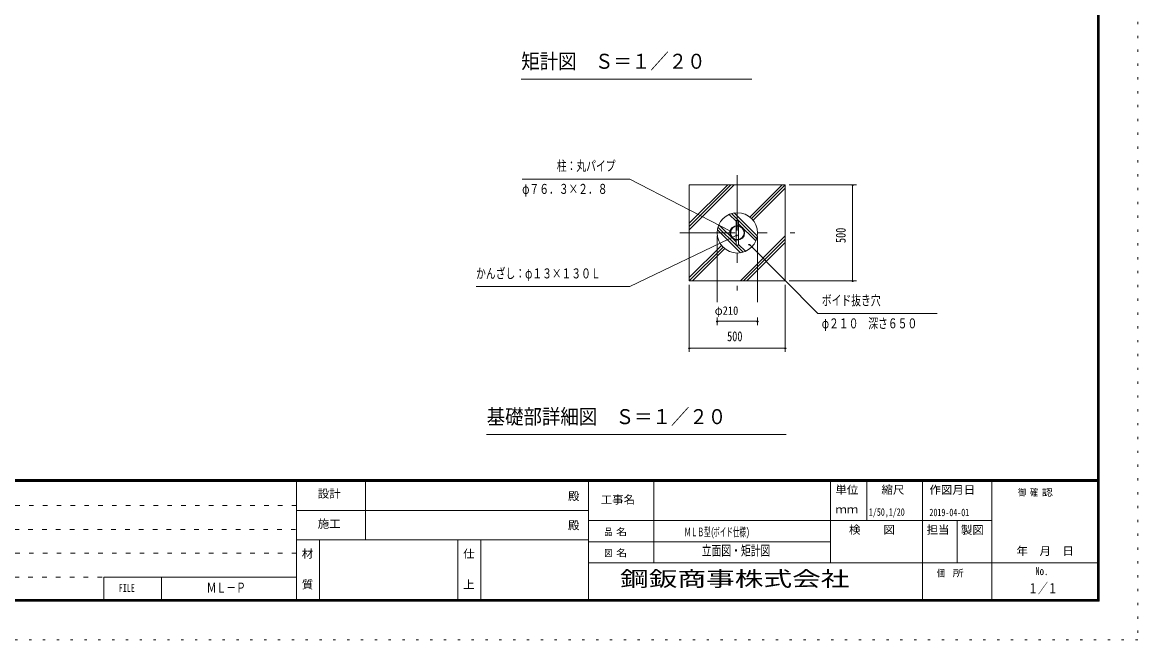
# Model space of a CAD drawing. Units: millimetres, scale not verified, with parts at other scales. Extents: x -23247 to 23257, y -10500 to 10500.
# Drawn here: x 8739 to 23257, y -10500 to -2465 of the extents above; entities that cross this region are included whole.
import ezdxf
from ezdxf.enums import TextEntityAlignment as Align

# ---------------------------------------------------------------- set-up
doc = ezdxf.new("R2010")
doc.units = ezdxf.units.MM
doc.header["$LTSCALE"] = 60
for name, pattern in [('USER1', [3, 1, -2]), ('USER3', [24, 12, -5, 2, -5]), ('USER4', [3, 0.5, -2.5])]:
    doc.linetypes.add(name, pattern=pattern)
doc.layers.add('0-1_0-F1TEXT', color=7, linetype='Continuous')
doc.layers.add('0-E_2-5DIM', color=7, linetype='Continuous')
for name, color, linetype, lineweight in [('0-6_2-02BOLD', 7, 'Continuous', 18), ('0-8_2-22CENTER', 3, 'USER3', 18), ('0-A_2-52DIM', 3, 'Continuous', 18), ('0-B_2-62HATCH', 2, 'Continuous', 18), ('0-C_F-F1PAPER', 5, 'Continuous', 18), ('0-D_F-E_J_ADD', 5, 'USER4', 18)]:
    doc.layers.add(name, color=color, linetype=linetype, lineweight=lineweight)
doc.styles.add('ＭＳ ゴシック', font='')
doc.styles.get('ＭＳ ゴシック').set_extended_font_data('MS Gothic')

msp = doc.modelspace()

# ---------------------------------------------------------------- linework, layer by layer
at = {"layer": '0-6_2-02BOLD'}
for p, q in [((18029.35, -5118.2), (18029.35, -5291.94)), ((18061.85, -5291.94), (18061.85, -5118.2)), ((18029.35, -5299.05), (18029.35, -5367.57))]:
    msp.add_line(p, q, dxfattribs=at)
msp.add_lwpolyline([(17420.6, -5830.07), (18670.6, -5830.07), (18670.6, -4580.07), (17420.6, -4580.07)], close=True, dxfattribs=at)
for points in [[(18061.85, -5111.09), (18061.85, -5042.57), (18029.35, -5042.57), (18029.35, -5111.09)], [(18029.35, -5367.57), (18061.85, -5367.57), (18061.85, -5299.05)]]:
    msp.add_lwpolyline(points, dxfattribs=at)
for radius in [262.5, 95.38, 88.38]:
    msp.add_circle((18045.6, -5205.07), radius, dxfattribs=at)
at = {"layer": '0-8_2-22CENTER'}
for p, q in [((18045.6, -4455.07), (18045.6, -5955.07)), ((17295.6, -5205.07), (18795.6, -5205.07))]:
    msp.add_line(p, q, dxfattribs=at)
at = {"layer": '0-A_2-52DIM'}
for p, q in [((15233.1, -3205.07), (18233.1, -3205.07)), ((18720.6, -4580.07), (19595.6, -4580.07)), ((19555.6, -4580.07), (19535.6, -4580.07)), ((19545.6, -4580.07), (19545.6, -5830.07)), ((17966.06, -5184.85), (17946.06, -5184.85)), ((17783.1, -6106.69), (17783.1, -5245.5)), ((18047.56, -5235.59), (18027.56, -5235.59)), ((18212.37, -5354.98), (18192.37, -5354.98)), ((18308.1, -6106.69), (18308.1, -5245.5)), ((17420.6, -6755.07), (17420.6, -5880.07)), ((18670.6, -5880.07), (18670.6, -6755.07)), ((19595.6, -5830.07), (18720.6, -5830.07)), ((19555.6, -5830.07), (19535.6, -5830.07)), ((17793.1, -6355.07), (17773.1, -6355.07)), ((17783.1, -6305.07), (17783.1, -6405.07)), ((18308.1, -6355.07), (17783.1, -6355.07)), ((18318.1, -6355.07), (18298.1, -6355.07)), ((18308.1, -6305.07), (18308.1, -6405.07)), ((17430.6, -6705.07), (17410.6, -6705.07)), ((18670.6, -6705.07), (17420.6, -6705.07)), ((18680.6, -6705.07), (18660.6, -6705.07)), ((18683.1, -7830.07), (14783.1, -7830.07))]:
    msp.add_line(p, q, dxfattribs=at)
for points in [[(17956.06, -5184.85), (16645.6, -4505.07), (15245.6, -4505.07)], [(14645.6, -5905.07), (16645.6, -5905.07), (18037.56, -5235.59)], [(18202.37, -5354.98), (19095.6, -6255.07), (20645.6, -6255.07)]]:
    msp.add_lwpolyline(points, dxfattribs=at)
for centre in [(19545.6, -4580.07), (17956.06, -5184.85), (18037.56, -5235.59), (18202.37, -5354.98), (19545.6, -5830.07), (17783.1, -6355.07), (18308.1, -6355.07), (17420.6, -6705.07), (18670.6, -6705.07)]:
    msp.add_arc(centre, 10, 180, 0, dxfattribs=at)
at = {"layer": '0-B_2-62HATCH'}
for p, q in [((17921.07, -4580.07), (17420.6, -5080.54)), ((17420.6, -5122.96), (17963.49, -4580.07)), ((18005.92, -4580.07), (17420.6, -5165.39)), ((18208.79, -4999.46), (18628.17, -4580.07)), ((18670.6, -4580.07), (18231.22, -5019.46)), ((18251.21, -5041.88), (18670.6, -4622.49)), ((18029.35, -5054.47), (17939.74, -4964.86)), ((17970.77, -4953.46), (18059.88, -5042.57)), ((18305, -5245.27), (18005.4, -4945.66)), ((18061.85, -5044.54), (18297.21, -5279.9)), ((17786.2, -5164.87), (18085.8, -5464.47)), ((18029.35, -5365.59), (17793.99, -5130.24)), ((17805.39, -5099.21), (18029.35, -5323.17)), ((18285.81, -5310.93), (18061.85, -5086.97)), ((17839.99, -5368.25), (17420.6, -5787.64)), ((18120.43, -5456.68), (18031.32, -5367.57)), ((18061.85, -5355.67), (18151.46, -5445.28)), ((18670.6, -5244.75), (18085.28, -5830.07)), ((18127.71, -5830.07), (18670.6, -5287.17)), ((18670.6, -5329.6), (18170.14, -5830.07)), ((17420.6, -5830.07), (17859.99, -5390.69)), ((17882.42, -5410.68), (17463.03, -5830.07))]:
    msp.add_line(p, q, dxfattribs=at)
at = {"layer": '0-C_F-F1PAPER'}
for p, q in [((22732.01, -8415), (-5917.99, -8415)), ((-5917.99, -8417.5), (22732.01, -8417.5)), ((22732.01, -8420), (-5917.99, -8420)), ((-5917.99, -8422.5), (22732.01, -8422.5)), ((22732.01, -8425), (-5917.99, -8425)), ((-5917.99, -8427.5), (22732.01, -8427.5)), ((22732.01, -8430), (-5917.99, -8430)), ((-5917.99, -8432.5), (22732.01, -8432.5)), ((22732.01, -8435), (-5917.99, -8435)), ((-5917.99, -8437.5), (22732.01, -8437.5)), ((22732.01, -8440), (-5917.99, -8440)), ((12307.02, -10000), (12307.02, -8440)), ((13207.01, -9200), (13207.01, -8440)), ((16107.01, -10000), (16107.01, -8440)), ((16957.01, -8440), (16957.01, -9500)), ((19257.02, -9500), (19257.02, -8440)), ((19732.02, -8440), (19732.02, -8950)), ((20457.02, -10000), (20457.02, -8440)), ((21357.01, -10000), (21357.01, -8440)), ((12307.02, -8820), (16107.01, -8820)), ((16107.01, -8950), (21357.01, -8950)), ((20907.01, -8950), (20907.01, -9500)), ((16107.01, -9200), (12307.02, -9200)), ((12607.01, -9200), (12607.01, -10000)), ((14407.01, -9200), (14407.01, -10000)), ((14707.01, -10000), (14707.01, -9200)), ((19257.02, -9225), (16107.01, -9225)), ((16107.01, -9500), (22757.01, -9500)), ((9799.02, -9688), (12307.02, -9688)), ((9799.02, -9688), (9799.02, -10000)), ((10549.02, -10000), (10549.02, -9688))]:
    msp.add_line(p, q, dxfattribs=at)
at = {"layer": '0-C_F-F1PAPER', "color": 6, "linetype": 'USER1'}
for p, q in [((12307.01, -8752), (-5942.99, -8752)), ((-5942.99, -9064), (12307.02, -9064)), ((12307.02, -9376), (-5942.99, -9376)), ((-5942.99, -9688), (9799.02, -9688))]:
    msp.add_line(p, q, dxfattribs=at)
at = {"layer": '0-C_F-F1PAPER'}
for points in [[(22757.01, -10000), (-5942.99, -10000), (-5942.99, 10100), (22757.01, 10100)], [(22754.51, -9997.5), (22754.51, 10097.5), (-5940.49, 10097.5), (-5940.49, -9997.5)], [(22752.01, -9995), (-5937.99, -9995), (-5937.99, 10095), (22752.01, 10095)], [(22749.51, -9992.5), (22749.51, 10092.5), (-5935.49, 10092.5), (-5935.49, -9992.5)], [(22747.01, -9990), (-5932.99, -9990), (-5932.99, 10090), (22747.01, 10090)], [(22744.51, -9987.5), (22744.51, 10087.5), (-5930.49, 10087.5), (-5930.49, -9987.5)], [(22742.01, -9985), (-5927.99, -9985), (-5927.99, 10085), (22742.01, 10085)], [(22739.51, -9982.5), (-5925.49, -9982.5), (-5925.49, 10082.5), (22739.51, 10082.5)], [(22737.01, -9980), (22737.01, 10080), (-5922.99, 10080), (-5922.99, -9980)], [(22734.51, -9977.5), (22734.51, 10077.5), (-5920.49, 10077.5), (-5920.49, -9977.5)], [(22732.01, -9975), (22732.01, 10075), (-5917.99, 10075), (-5917.99, -9975)]]:
    msp.add_lwpolyline(points, close=True, dxfattribs=at)
at = {"layer": '0-D_F-E_J_ADD'}
msp.add_lwpolyline([(23257.01, -10500), (-6442.99, -10500), (-6442.99, 10500), (23257.01, 10500)], close=True, dxfattribs=at)

# ---------------------------------------------------------------- texts
at = {"layer": '0-1_0-F1TEXT', "style": 'ＭＳ ゴシック'}
for s, height, width, p in [('1/50,1/20', 97.68, 0.65, (19758.2, -8916.7)), ('2019-04-01', 97.68, 0.65, (20546.3, -8921.64)), ('ＭＬＢ型(', 110.7, 0.55, (17357.01, -9187.5)), ('ボイド仕様)', 110.7, 0.55, (17732.78, -9187.5)), ('立面図・矩計図', 130.2, 0.7, (17582.01, -9444.74)), ('ＭＬ－Ｐ', 130.2, 0.7, (11138.6, -9926.24)), ('１／１', 130.2, 0.7, (21832.01, -9934.49))]:
    msp.add_text(s, height=height, dxfattribs=dict(at, width=width)).set_placement(p, align=Align.BOTTOM_LEFT)
at = {"layer": '0-A_2-52DIM', "color": 7, "style": 'ＭＳ ゴシック'}
for s, height, width, p in [('矩計図\u3000Ｓ＝１／２０', 195.4, 0.9, (15233.1, -3128.42)), ('柱：丸パイプ', 130.2, 0.7, (15695.6, -4437.3)), ('φ７６．３×２．８', 130.2, 0.7, (15245.6, -4737.31)), ('かんざし：φ１３×１３０Ｌ', 130.2, 0.7, (14645.59, -5837.3)), ('ボイド抜き穴', 130.2, 0.7, (19145.6, -6187.3)), ('φ210', 110.7, 0.9, (17751.85, -6305.07)), ('φ２１０\u3000深さ６５０', 130.2, 0.7, (19145.6, -6487.3)), ('500', 130.2, 0.75, (17913.16, -6655.07)), ('基礎部詳細図\u3000Ｓ＝１／２０', 195.4, 0.9, (14783.1, -7753.42))]:
    msp.add_text(s, height=height, dxfattribs=dict(at, width=width)).set_placement(p, align=Align.BOTTOM_LEFT)
at = {"layer": '0-A_2-52DIM', "color": 7, "style": 'ＭＳ ゴシック', "width": 0.75}
msp.add_text('500', height=130.2, rotation=90, dxfattribs=at).set_placement((19495.6, -5337.51), align=Align.BOTTOM_LEFT)
at = {"layer": '0-C_F-F1PAPER', "color": 7, "style": 'ＭＳ ゴシック'}
for s, height, width, p in [('設計', 104.2, 1.05, (12584.52, -8683.83)), ('単位', 104.2, 1.05, (19322.01, -8633.29)), ('縮尺', 104.2, 1.05, (19922.01, -8633.29)), ('作図月日', 104.2, 1.05, (20545.91, -8634.31)), ('御 ', 88.56, 0.85, (21699.77, -8654.43)), ('確 ', 88.56, 0.85, (21854.15, -8654.43)), ('認', 88.56, 1.2, (22008.54, -8654.43)), ('殿', 104.2, 1.05, (15842.01, -8715.79)), ('工事名', 104.2, 1.05, (16267.01, -8760.79)), ('ｍｍ', 104.2, 1.05, (19322.01, -8888.29)), ('施工', 104.2, 1.05, (12584.52, -9075.79)), ('殿', 104.2, 1.05, (15842.01, -9095.79)), ('品 ', 88.56, 0.85, (16313.26, -9167.5)), ('名', 88.56, 1.2, (16467.65, -9167.5)), ('検\u3000\u3000図', 104.2, 1.05, (19499.51, -9153.29)), ('担当', 104.2, 1.05, (20509.51, -9153.29)), ('製図', 104.2, 1.05, (20955.5, -9155.74)), ('\u3000年\u3000月\u3000日', 104.2, 1.05, (21530.75, -9430.22)), ('材', 104.2, 1.05, (12377.02, -9465.79)), ('仕', 104.2, 1.05, (14477.01, -9465.79)), ('図 ', 88.56, 0.85, (16313.26, -9442.5)), ('名', 88.56, 1.2, (16467.65, -9442.5)), ('個  ', 88.56, 0.85, (20642.01, -9705)), ('所', 88.56, 1.2, (20847.86, -9705)), ('No.', 104.2, 0.8, (21924.51, -9690.79)), ('質', 104.2, 1.05, (12377.02, -9865.79)), ('上', 104.2, 1.05, (14477.01, -9865.79)), ('FILE', 104.2, 0.7, (9995.26, -9909.79))]:
    msp.add_text(s, height=height, dxfattribs=dict(at, width=width)).set_placement(p, align=Align.BOTTOM_LEFT)
at = {"layer": '0-E_2-5DIM', "style": 'ＭＳ ゴシック', "width": 1.4}
msp.add_text('鋼鈑商事株式会社', height=195.4, dxfattribs=at).set_placement((16520.23, -9863.48), align=Align.BOTTOM_LEFT)

doc.saveas('drawing.dxf')
